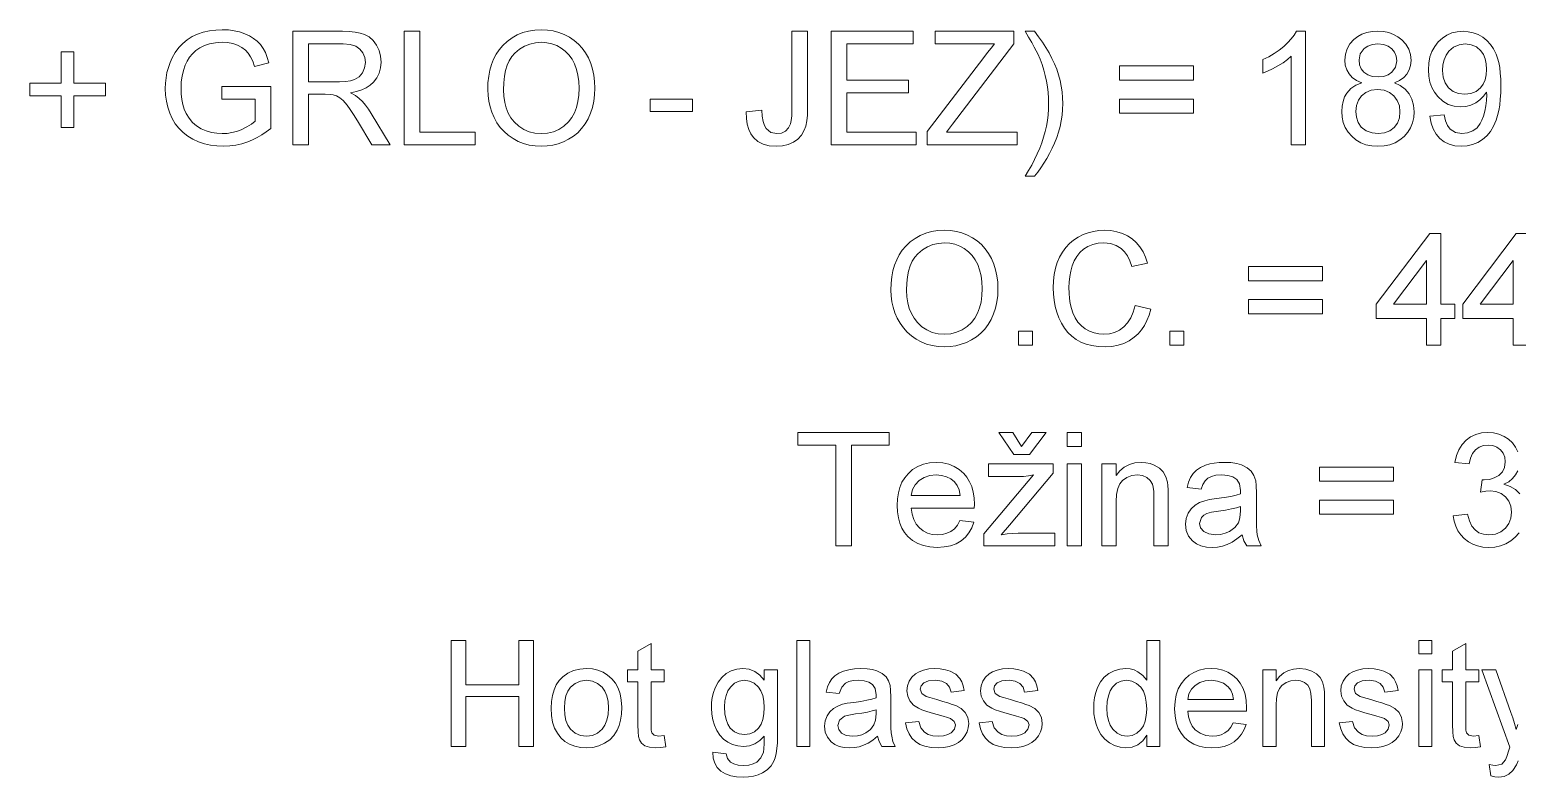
# Model space of a CAD drawing. Extents: x 0 to 297, y 0 to 420.
# Drawn here: x 202.3 to 261.3, y 45 to 74.7 of the extents above; entities that cross this region are included whole.
import ezdxf

# ---------------------------------------------------------------- set-up
doc = ezdxf.new("R2010")
doc.units = 0

msp = doc.modelspace()

# ---------------------------------------------------------------- linework, layer by layer
at = {"color": 7, "lineweight": 13}
for points in [[(209.891, 71.903), (209.891, 72.403), (211.828, 72.403), (211.828, 70.731), (211.65, 70.598), (211.47, 70.479), (211.288, 70.374), (211.104, 70.283), (210.917, 70.205), (210.681, 70.128), (210.441, 70.072), (210.199, 70.039), (209.954, 70.028), (209.692, 70.039), (209.439, 70.073), (209.197, 70.13), (208.964, 70.209), (208.741, 70.31), (208.534, 70.433), (208.348, 70.576), (208.183, 70.74), (208.04, 70.923), (207.918, 71.126), (207.818, 71.345), (207.741, 71.573), (207.685, 71.812), (207.652, 72.061), (207.641, 72.319), (207.648, 72.535), (207.671, 72.745), (207.71, 72.951), (207.763, 73.151), (207.832, 73.347), (207.916, 73.538), (208.036, 73.753), (208.176, 73.945), (208.335, 74.113), (208.513, 74.257), (208.711, 74.379), (208.925, 74.478), (209.151, 74.554), (209.39, 74.609), (209.641, 74.642), (209.905, 74.653), (210.144, 74.643), (210.372, 74.614), (210.588, 74.566), (210.792, 74.497), (210.979, 74.412), (211.146, 74.311), (211.29, 74.195), (211.414, 74.063), (211.519, 73.914), (211.612, 73.743), (211.69, 73.551), (211.756, 73.338), (211.182, 73.191), (211.109, 73.402), (211.026, 73.58), (210.932, 73.726), (210.819, 73.847), (210.677, 73.95), (210.506, 74.037), (210.315, 74.101), (210.11, 74.14), (209.893, 74.153), (209.635, 74.139), (209.402, 74.098), (209.193, 74.028), (209.009, 73.936), (208.851, 73.827), (208.717, 73.7), (208.605, 73.559), (208.512, 73.411), (208.435, 73.253), (208.361, 73.038), (208.308, 72.815), (208.276, 72.583), (208.266, 72.343), (208.274, 72.108), (208.298, 71.89), (208.339, 71.687), (208.397, 71.501), (208.471, 71.33), (208.585, 71.139), (208.723, 70.975), (208.884, 70.837), (209.068, 70.725), (209.268, 70.639), (209.473, 70.578), (209.684, 70.541), (209.901, 70.528), (210.092, 70.538), (210.28, 70.568), (210.466, 70.617), (210.65, 70.685), (210.873, 70.793), (211.058, 70.904), (211.203, 71.02), (211.203, 71.903)], [(212.703, 70.091), (212.703, 74.591), (214.669, 74.591), (214.94, 74.583), (215.176, 74.561), (215.378, 74.523), (215.545, 74.47), (215.731, 74.369), (215.891, 74.227), (216.024, 74.044), (216.123, 73.834), (216.183, 73.609), (216.203, 73.37), (216.185, 73.142), (216.129, 72.932), (216.036, 72.741), (215.906, 72.568), (215.775, 72.447), (215.617, 72.345), (215.434, 72.262), (215.224, 72.198), (214.989, 72.153), (215.19, 72.04), (215.336, 71.929), (215.46, 71.801), (215.581, 71.658), (215.697, 71.499), (215.81, 71.324), (216.559, 70.091), (215.839, 70.091), (215.268, 71.034), (215.112, 71.285), (214.974, 71.493), (214.857, 71.659), (214.704, 71.841), (214.567, 71.956), (214.438, 72.026), (214.307, 72.07), (214.179, 72.086), (213.989, 72.091), (213.328, 72.091), (213.328, 70.091)], [(217.121, 70.091), (217.121, 74.591), (217.746, 74.591), (217.746, 70.591), (219.934, 70.591), (219.934, 70.091)], [(220.434, 72.281), (220.443, 72.552), (220.471, 72.808), (220.517, 73.048), (220.582, 73.273), (220.666, 73.484), (220.768, 73.679), (220.888, 73.859), (221.028, 74.024), (221.205, 74.191), (221.396, 74.332), (221.601, 74.448), (221.82, 74.538), (222.053, 74.602), (222.3, 74.64), (222.561, 74.653), (222.803, 74.641), (223.034, 74.606), (223.256, 74.547), (223.468, 74.464), (223.671, 74.357), (223.859, 74.23), (224.029, 74.083), (224.179, 73.918), (224.311, 73.735), (224.424, 73.533), (224.518, 73.315), (224.59, 73.087), (224.642, 72.847), (224.673, 72.596), (224.684, 72.333), (224.673, 72.067), (224.64, 71.812), (224.585, 71.569), (224.509, 71.337), (224.411, 71.117), (224.292, 70.912), (224.156, 70.729), (224.001, 70.567), (223.829, 70.425), (223.638, 70.304), (223.434, 70.205), (223.225, 70.128), (223.009, 70.072), (222.787, 70.039), (222.559, 70.028), (222.313, 70.04), (222.078, 70.077), (221.853, 70.138), (221.639, 70.223), (221.436, 70.333), (221.248, 70.464), (221.079, 70.612), (220.93, 70.779), (220.799, 70.963), (220.688, 71.165), (220.596, 71.379), (220.525, 71.597), (220.474, 71.82), (220.444, 72.048)], [(230.684, 71.391), (231.309, 71.466), (231.326, 71.217), (231.361, 71.012), (231.412, 70.848), (231.479, 70.727), (231.661, 70.578), (231.901, 70.528), (232.086, 70.554), (232.244, 70.631), (232.365, 70.753), (232.442, 70.912), (232.472, 71.053), (232.49, 71.242), (232.496, 71.477), (232.496, 74.591), (233.121, 74.591), (233.121, 71.534), (233.113, 71.268), (233.087, 71.034), (233.045, 70.832), (232.986, 70.662), (232.879, 70.472), (232.737, 70.315), (232.56, 70.19), (232.354, 70.1), (232.126, 70.046), (231.875, 70.028), (231.6, 70.05), (231.36, 70.114), (231.153, 70.221), (230.981, 70.371), (230.87, 70.522), (230.785, 70.699), (230.726, 70.903), (230.692, 71.134)], [(234.059, 70.091), (234.059, 74.591), (237.309, 74.591), (237.309, 74.091), (234.684, 74.091), (234.684, 72.653), (237.121, 72.653), (237.121, 72.153), (234.684, 72.153), (234.684, 70.591), (237.434, 70.591), (237.434, 70.091)], [(237.871, 70.091), (237.871, 70.612), (240.112, 73.545), (240.264, 73.743), (240.403, 73.925), (240.53, 74.091), (238.184, 74.091), (238.184, 74.591), (241.309, 74.591), (241.309, 74.091), (238.868, 70.899), (238.633, 70.591), (241.434, 70.591), (241.434, 70.091)], [(242.121, 68.841), (241.746, 68.841), (241.885, 69.062), (242.012, 69.283), (242.129, 69.503), (242.234, 69.724), (242.329, 69.946), (242.412, 70.167), (242.484, 70.388), (242.545, 70.609), (242.595, 70.83), (242.634, 71.052), (242.661, 71.273), (242.678, 71.494), (242.684, 71.716), (242.678, 71.94), (242.662, 72.164), (242.635, 72.388), (242.597, 72.61), (242.549, 72.832), (242.49, 73.054), (242.421, 73.271), (242.341, 73.485), (242.251, 73.693), (242.192, 73.815), (242.112, 73.966), (242.011, 74.146), (241.889, 74.354), (241.746, 74.591), (242.121, 74.591), (242.285, 74.376), (242.436, 74.161), (242.575, 73.946), (242.7, 73.731), (242.814, 73.515), (242.914, 73.299), (243.002, 73.083), (243.076, 72.864), (243.138, 72.641), (243.185, 72.416), (243.219, 72.187), (243.239, 71.954), (243.246, 71.719), (243.239, 71.489), (243.219, 71.262), (243.186, 71.036), (243.139, 70.813), (243.079, 70.592), (243.005, 70.374), (242.918, 70.157), (242.821, 69.946), (242.719, 69.742), (242.611, 69.546), (242.497, 69.358), (242.377, 69.178), (242.252, 69.005)], [(252.871, 70.091), (252.309, 70.091), (252.309, 73.598), (252.159, 73.471), (251.981, 73.345), (251.776, 73.218), (251.564, 73.102), (251.366, 73.007), (251.184, 72.933), (251.184, 73.466), (251.412, 73.58), (251.626, 73.706), (251.825, 73.843), (252.009, 73.992), (252.173, 74.145), (252.31, 74.296), (252.423, 74.444), (252.509, 74.591), (252.871, 74.591)], [(255.109, 72.544), (254.9, 72.638), (254.73, 72.756), (254.6, 72.898), (254.507, 73.061), (254.452, 73.245), (254.434, 73.448), (254.456, 73.68), (254.523, 73.893), (254.634, 74.087), (254.79, 74.261), (254.942, 74.38), (255.113, 74.472), (255.302, 74.538), (255.511, 74.578), (255.738, 74.591), (255.967, 74.577), (256.177, 74.537), (256.368, 74.469), (256.541, 74.375), (256.696, 74.254), (256.854, 74.076), (256.968, 73.88), (257.036, 73.665), (257.059, 73.433), (257.04, 73.236), (256.986, 73.057), (256.895, 72.896), (256.767, 72.755), (256.602, 72.638), (256.398, 72.544), (256.634, 72.436), (256.829, 72.29), (256.983, 72.108), (257.094, 71.895), (257.161, 71.656), (257.184, 71.391), (257.168, 71.167), (257.12, 70.958), (257.041, 70.764), (256.93, 70.585), (256.788, 70.421), (256.619, 70.279), (256.431, 70.17), (256.223, 70.091), (255.994, 70.044), (255.746, 70.028), (255.498, 70.044), (255.27, 70.091), (255.061, 70.17), (254.873, 70.28), (254.705, 70.422), (254.562, 70.588), (254.451, 70.769), (254.372, 70.966), (254.324, 71.178), (254.309, 71.406), (254.322, 71.616), (254.361, 71.809), (254.426, 71.984), (254.517, 72.141), (254.675, 72.317), (254.872, 72.451)], [(257.809, 71.216), (258.371, 71.278), (258.426, 71.039), (258.507, 70.849), (258.614, 70.706), (258.818, 70.573), (259.073, 70.528), (259.302, 70.555), (259.509, 70.636), (259.681, 70.762), (259.805, 70.925), (259.869, 71.06), (259.929, 71.224), (259.983, 71.417), (260.027, 71.628), (260.053, 71.846), (260.061, 72.07), (260.059, 72.18), (259.939, 72.016), (259.794, 71.874), (259.623, 71.754), (259.435, 71.663), (259.235, 71.609), (259.026, 71.591), (258.768, 71.616), (258.531, 71.692), (258.314, 71.819), (258.118, 71.997), (257.984, 72.17), (257.88, 72.363), (257.805, 72.577), (257.761, 72.812), (257.746, 73.067), (257.762, 73.331), (257.809, 73.574), (257.887, 73.795), (257.997, 73.994), (258.138, 74.172), (258.303, 74.323), (258.484, 74.44), (258.68, 74.524), (258.893, 74.574), (259.121, 74.591), (259.33, 74.576), (259.529, 74.532), (259.72, 74.459), (259.901, 74.356), (260.067, 74.226), (260.211, 74.071), (260.335, 73.891), (260.437, 73.687), (260.494, 73.531), (260.539, 73.354), (260.575, 73.156), (260.601, 72.935), (260.616, 72.693), (260.621, 72.43), (260.616, 72.154), (260.601, 71.897), (260.575, 71.66), (260.54, 71.443), (260.494, 71.245), (260.438, 71.066), (260.335, 70.827), (260.21, 70.619), (260.063, 70.441), (259.893, 70.293), (259.704, 70.177), (259.5, 70.094), (259.28, 70.045), (259.045, 70.028), (258.799, 70.048), (258.576, 70.106), (258.377, 70.203), (258.202, 70.34), (258.055, 70.511), (257.94, 70.714), (257.858, 70.949)], [(203.516, 70.778), (203.516, 72.028), (202.266, 72.028), (202.266, 72.528), (203.516, 72.528), (203.516, 73.778), (204.016, 73.778), (204.016, 72.528), (205.266, 72.528), (205.266, 72.028), (204.016, 72.028), (204.016, 70.778)], [(213.328, 72.591), (214.554, 72.591), (214.794, 72.6), (214.994, 72.628), (215.153, 72.676), (215.336, 72.786), (215.47, 72.948), (215.551, 73.143), (215.578, 73.354), (215.554, 73.556), (215.483, 73.733), (215.365, 73.884), (215.196, 73.999), (214.972, 74.068), (214.692, 74.091), (213.328, 74.091)], [(221.059, 72.273), (221.07, 72.012), (221.106, 71.771), (221.165, 71.548), (221.248, 71.345), (221.355, 71.16), (221.485, 70.995), (221.665, 70.827), (221.861, 70.696), (222.075, 70.603), (222.307, 70.547), (222.556, 70.528), (222.808, 70.547), (223.043, 70.604), (223.259, 70.698), (223.456, 70.83), (223.635, 71), (223.764, 71.168), (223.87, 71.358), (223.953, 71.57), (224.011, 71.804), (224.047, 72.06), (224.059, 72.338), (224.047, 72.603), (224.013, 72.851), (223.957, 73.081), (223.877, 73.294), (223.776, 73.487), (223.654, 73.657), (223.511, 73.804), (223.348, 73.928), (223.168, 74.027), (222.977, 74.097), (222.776, 74.139), (222.564, 74.153), (222.325, 74.136), (222.099, 74.084), (221.887, 73.997), (221.688, 73.876), (221.503, 73.72), (221.385, 73.585), (221.285, 73.425), (221.204, 73.242), (221.14, 73.036), (221.095, 72.805), (221.068, 72.551)], [(254.996, 73.452), (255.018, 73.266), (255.083, 73.104), (255.191, 72.967), (255.34, 72.862), (255.527, 72.799), (255.752, 72.778), (255.972, 72.799), (256.156, 72.861), (256.303, 72.965), (256.448, 73.173), (256.496, 73.423), (256.474, 73.601), (256.408, 73.76), (256.297, 73.898), (256.147, 74.005), (255.963, 74.069), (255.746, 74.091), (255.527, 74.07), (255.343, 74.007), (255.194, 73.902), (255.045, 73.695)], [(260.059, 73.08), (260.044, 73.3), (260, 73.497), (259.927, 73.669), (259.825, 73.818), (259.652, 73.969), (259.447, 74.06), (259.209, 74.091), (258.962, 74.058), (258.746, 73.96), (258.562, 73.797), (258.451, 73.639), (258.372, 73.459), (258.324, 73.258), (258.309, 73.035), (258.335, 72.773), (258.415, 72.545), (258.548, 72.353), (258.727, 72.207), (258.942, 72.12), (259.194, 72.091), (259.431, 72.12), (259.638, 72.207), (259.815, 72.353), (259.922, 72.497), (259.998, 72.666), (260.043, 72.86)], [(248.434, 72.653), (245.496, 72.653), (245.496, 73.216), (248.434, 73.216)], [(254.871, 71.412), (254.894, 71.189), (254.962, 70.973), (255.087, 70.785), (255.28, 70.644), (255.511, 70.557), (255.751, 70.528), (256.004, 70.555), (256.217, 70.637), (256.391, 70.773), (256.519, 70.951), (256.595, 71.158), (256.621, 71.394), (256.595, 71.635), (256.515, 71.846), (256.383, 72.028), (256.205, 72.167), (255.988, 72.25), (255.732, 72.278), (255.483, 72.251), (255.272, 72.168), (255.1, 72.031), (254.973, 71.852), (254.896, 71.646)], [(226.871, 71.403), (226.871, 71.903), (228.559, 71.903), (228.559, 71.403)], [(248.434, 71.341), (245.496, 71.341), (245.496, 71.903), (248.434, 71.903)], [(236.424, 64.32), (236.433, 64.59), (236.461, 64.846), (236.507, 65.087), (236.572, 65.312), (236.656, 65.522), (236.758, 65.717), (236.879, 65.897), (237.018, 66.062), (237.195, 66.229), (237.386, 66.371), (237.591, 66.486), (237.81, 66.576), (238.043, 66.64), (238.29, 66.679), (238.552, 66.692), (238.793, 66.68), (239.025, 66.644), (239.246, 66.585), (239.459, 66.502), (239.661, 66.396), (239.849, 66.268), (240.019, 66.122), (240.169, 65.957), (240.301, 65.773), (240.414, 65.571), (240.508, 65.354), (240.58, 65.125), (240.632, 64.885), (240.663, 64.634), (240.674, 64.371), (240.663, 64.105), (240.63, 63.85), (240.576, 63.607), (240.499, 63.375), (240.401, 63.155), (240.283, 62.951), (240.146, 62.767), (239.992, 62.605), (239.819, 62.463), (239.628, 62.343), (239.425, 62.243), (239.215, 62.166), (238.999, 62.111), (238.777, 62.078), (238.549, 62.067), (238.303, 62.079), (238.068, 62.115), (237.843, 62.176), (237.63, 62.262), (237.427, 62.371), (237.239, 62.502), (237.07, 62.651), (236.92, 62.817), (236.79, 63.002), (236.678, 63.204), (236.587, 63.417), (236.515, 63.636), (236.464, 63.859), (236.434, 64.087)], [(246.111, 63.708), (246.736, 63.559), (246.667, 63.326), (246.582, 63.112), (246.481, 62.918), (246.363, 62.742), (246.23, 62.586), (246.08, 62.449), (245.882, 62.311), (245.667, 62.204), (245.436, 62.128), (245.187, 62.082), (244.922, 62.067), (244.649, 62.078), (244.397, 62.114), (244.166, 62.173), (243.957, 62.255), (243.769, 62.361), (243.6, 62.489), (243.448, 62.639), (243.313, 62.809), (243.194, 63.001), (243.093, 63.214), (243.01, 63.44), (242.945, 63.673), (242.898, 63.913), (242.871, 64.159), (242.861, 64.412), (242.872, 64.685), (242.903, 64.943), (242.954, 65.187), (243.027, 65.416), (243.12, 65.632), (243.232, 65.83), (243.361, 66.008), (243.508, 66.166), (243.673, 66.304), (243.854, 66.422), (244.049, 66.519), (244.251, 66.594), (244.461, 66.648), (244.678, 66.681), (244.903, 66.692), (245.154, 66.678), (245.389, 66.637), (245.607, 66.569), (245.809, 66.474), (245.995, 66.351), (246.161, 66.203), (246.306, 66.034), (246.429, 65.842), (246.531, 65.629), (246.611, 65.393), (245.986, 65.255), (245.906, 65.483), (245.809, 65.678), (245.696, 65.84), (245.566, 65.968), (245.366, 66.092), (245.135, 66.167), (244.873, 66.192), (244.643, 66.176), (244.432, 66.13), (244.241, 66.052), (244.07, 65.944), (243.921, 65.809), (243.796, 65.653), (243.695, 65.476), (243.617, 65.278), (243.56, 65.067), (243.519, 64.853), (243.494, 64.636), (243.486, 64.416), (243.493, 64.193), (243.512, 63.981), (243.543, 63.781), (243.588, 63.593), (243.645, 63.416), (243.735, 63.216), (243.848, 63.043), (243.982, 62.897), (244.138, 62.778), (244.309, 62.686), (244.487, 62.62), (244.671, 62.58), (244.863, 62.567), (245.091, 62.585), (245.301, 62.639), (245.492, 62.728), (245.666, 62.854), (245.817, 63.015), (245.942, 63.212), (246.04, 63.442)], [(237.049, 64.312), (237.061, 64.051), (237.096, 63.809), (237.155, 63.586), (237.238, 63.383), (237.345, 63.199), (237.476, 63.033), (237.655, 62.865), (237.852, 62.735), (238.066, 62.641), (238.297, 62.585), (238.546, 62.567), (238.799, 62.586), (239.033, 62.642), (239.249, 62.736), (239.446, 62.869), (239.625, 63.038), (239.754, 63.207), (239.86, 63.397), (239.943, 63.609), (240.002, 63.843), (240.037, 64.098), (240.049, 64.376), (240.037, 64.641), (240.003, 64.889), (239.947, 65.12), (239.868, 65.333), (239.767, 65.526), (239.645, 65.696), (239.502, 65.843), (239.338, 65.967), (239.158, 66.065), (238.968, 66.135), (238.767, 66.178), (238.555, 66.192), (238.315, 66.174), (238.089, 66.122), (237.877, 66.036), (237.678, 65.914), (237.494, 65.759), (237.376, 65.623), (237.276, 65.464), (237.194, 65.281), (237.13, 65.074), (237.085, 64.844), (237.058, 64.59)], [(257.674, 62.129), (257.674, 63.192), (255.674, 63.192), (255.674, 63.754), (257.799, 66.567), (258.236, 66.567), (258.236, 63.754), (258.799, 63.754), (258.799, 63.192), (258.236, 63.192), (258.236, 62.129)], [(261.111, 62.129), (261.111, 63.192), (259.111, 63.192), (259.111, 63.754), (261.236, 66.567), (261.674, 66.567), (261.674, 63.754), (262.236, 63.754), (262.236, 63.192), (261.674, 63.192), (261.674, 62.129)], [(253.549, 64.692), (250.611, 64.692), (250.611, 65.254), (253.549, 65.254)], [(257.674, 63.754), (257.674, 65.49), (256.362, 63.754)], [(261.111, 63.754), (261.111, 65.49), (259.8, 63.754)], [(253.549, 63.379), (250.611, 63.379), (250.611, 63.942), (253.549, 63.942)], [(241.486, 62.129), (241.486, 62.692), (242.049, 62.692), (242.049, 62.129)], [(247.486, 62.129), (247.486, 62.692), (248.049, 62.692), (248.049, 62.129)], [(234.236, 54.168), (234.236, 58.168), (232.736, 58.168), (232.736, 58.668), (236.361, 58.668), (236.361, 58.168), (234.861, 58.168), (234.861, 54.168)], [(241.611, 58.105), (242.018, 58.668), (242.58, 58.668), (241.924, 57.793), (241.299, 57.793), (240.705, 58.668), (241.268, 58.668)], [(243.424, 58.105), (243.424, 58.668), (243.986, 58.668), (243.986, 58.105)], [(239.167, 55.168), (239.719, 55.105), (239.635, 54.881), (239.522, 54.683), (239.38, 54.512), (239.208, 54.367), (239.009, 54.253), (238.784, 54.171), (238.533, 54.122), (238.257, 54.105), (237.977, 54.123), (237.722, 54.175), (237.491, 54.262), (237.284, 54.385), (237.101, 54.542), (236.97, 54.697), (236.864, 54.872), (236.781, 55.066), (236.721, 55.279), (236.686, 55.513), (236.674, 55.765), (236.686, 56.027), (236.722, 56.268), (236.782, 56.489), (236.866, 56.689), (236.974, 56.87), (237.105, 57.03), (237.288, 57.192), (237.492, 57.318), (237.716, 57.408), (237.96, 57.462), (238.226, 57.48), (238.482, 57.463), (238.719, 57.41), (238.937, 57.323), (239.135, 57.2), (239.314, 57.043), (239.443, 56.887), (239.549, 56.711), (239.631, 56.516), (239.689, 56.301), (239.725, 56.067), (239.736, 55.812), (239.733, 55.668), (237.236, 55.668), (237.268, 55.425), (237.332, 55.213), (237.427, 55.031), (237.554, 54.879), (237.706, 54.759), (237.875, 54.674), (238.063, 54.622), (238.268, 54.605), (238.469, 54.62), (238.65, 54.665), (238.81, 54.739), (238.95, 54.847), (239.069, 54.989)], [(240.111, 54.168), (240.111, 54.638), (242.087, 56.98), (241.88, 56.945), (241.69, 56.925), (241.517, 56.918), (240.299, 56.918), (240.299, 57.418), (242.861, 57.418), (242.861, 57.046), (241.126, 54.988), (240.803, 54.605), (241.036, 54.64), (241.26, 54.661), (241.474, 54.668), (242.924, 54.668), (242.924, 54.168)], [(243.424, 54.168), (243.424, 57.418), (243.986, 57.418), (243.986, 54.168)], [(244.799, 54.168), (244.799, 57.418), (245.361, 57.418), (245.361, 56.957), (245.511, 57.145), (245.686, 57.292), (245.885, 57.396), (246.108, 57.459), (246.355, 57.48), (246.539, 57.468), (246.712, 57.433), (246.875, 57.375), (247.082, 57.253), (247.23, 57.099), (247.33, 56.912), (247.394, 56.693), (247.411, 56.566), (247.421, 56.388), (247.424, 56.16), (247.424, 54.168), (246.861, 54.168), (246.861, 56.122), (246.854, 56.325), (246.833, 56.49), (246.799, 56.619), (246.712, 56.767), (246.577, 56.882), (246.403, 56.956), (246.202, 56.98), (245.984, 56.956), (245.787, 56.882), (245.61, 56.759), (245.501, 56.624), (245.424, 56.44), (245.377, 56.205), (245.361, 55.922), (245.361, 54.168)], [(250.361, 54.605), (250.155, 54.44), (249.958, 54.311), (249.77, 54.218), (249.584, 54.155), (249.388, 54.118), (249.184, 54.105), (248.94, 54.121), (248.727, 54.17), (248.543, 54.252), (248.389, 54.365), (248.235, 54.555), (248.142, 54.777), (248.111, 55.031), (248.138, 55.258), (248.216, 55.465), (248.337, 55.641), (248.491, 55.779), (248.672, 55.884), (248.874, 55.96), (249.07, 56.001), (249.347, 56.042), (249.648, 56.083), (249.906, 56.128), (250.122, 56.177), (250.296, 56.23), (250.299, 56.364), (250.261, 56.631), (250.149, 56.806), (249.993, 56.903), (249.793, 56.961), (249.549, 56.98), (249.322, 56.966), (249.138, 56.925), (248.998, 56.856), (248.891, 56.752), (248.803, 56.606), (248.736, 56.418), (248.174, 56.48), (248.234, 56.696), (248.315, 56.882), (248.418, 57.038), (248.548, 57.169), (248.712, 57.278), (248.909, 57.365), (249.076, 57.416), (249.256, 57.451), (249.449, 57.473), (249.654, 57.48), (249.917, 57.469), (250.144, 57.436), (250.337, 57.381), (250.565, 57.269), (250.723, 57.131), (250.828, 56.961), (250.896, 56.752), (250.917, 56.557), (250.924, 56.259), (250.924, 55.561), (250.926, 55.227), (250.933, 54.957), (250.945, 54.749), (250.961, 54.604), (251.018, 54.381), (251.111, 54.168), (250.549, 54.168), (250.429, 54.371)], [(256.361, 56.73), (253.424, 56.73), (253.424, 57.293), (256.361, 57.293)], [(237.236, 56.168), (239.174, 56.168), (239.132, 56.386), (239.057, 56.564), (238.951, 56.703), (238.8, 56.824), (238.629, 56.911), (238.436, 56.963), (238.223, 56.98), (237.967, 56.956), (237.74, 56.882), (237.542, 56.759), (237.385, 56.595), (237.283, 56.398)], [(250.299, 55.73), (250.135, 55.678), (249.935, 55.63), (249.699, 55.586), (249.426, 55.547), (249.144, 55.5), (248.959, 55.449), (248.838, 55.382), (248.748, 55.291), (248.674, 55.059), (248.714, 54.881), (248.835, 54.735), (249.034, 54.638), (249.309, 54.605), (249.507, 54.62), (249.69, 54.664), (249.857, 54.738), (250.066, 54.891), (250.21, 55.081), (250.274, 55.28), (250.296, 55.555)], [(256.361, 55.418), (253.424, 55.418), (253.424, 55.98), (256.361, 55.98)], [(218.98, 46.206), (218.98, 50.406), (219.563, 50.406), (219.563, 48.656), (221.663, 48.656), (221.663, 50.406), (222.247, 50.406), (222.247, 46.206), (221.663, 46.206), (221.663, 48.189), (219.563, 48.189), (219.563, 46.206)], [(227.438, 46.645), (227.497, 46.192), (227.29, 46.159), (227.106, 46.148), (226.856, 46.17), (226.67, 46.235), (226.538, 46.336), (226.452, 46.464), (226.416, 46.593), (226.395, 46.791), (226.388, 47.059), (226.388, 48.773), (225.98, 48.773), (225.98, 49.239), (226.388, 49.239), (226.388, 49.989), (226.913, 50.296), (226.913, 49.239), (227.438, 49.239), (227.438, 48.773), (226.913, 48.773), (226.913, 47.027), (226.92, 46.85), (226.941, 46.749), (227.03, 46.651), (227.209, 46.614)], [(232.688, 46.206), (232.688, 50.406), (233.213, 50.406), (233.213, 46.206)], [(246.572, 46.206), (246.572, 46.646), (246.414, 46.428), (246.224, 46.272), (246, 46.179), (245.744, 46.148), (245.515, 46.17), (245.298, 46.236), (245.094, 46.346), (244.911, 46.496), (244.758, 46.681), (244.635, 46.901), (244.563, 47.086), (244.512, 47.284), (244.482, 47.495), (244.472, 47.72), (244.481, 47.94), (244.509, 48.15), (244.556, 48.35), (244.621, 48.539), (244.738, 48.764), (244.888, 48.952), (245.071, 49.102), (245.279, 49.211), (245.503, 49.276), (245.742, 49.298), (245.917, 49.284), (246.078, 49.241), (246.226, 49.171), (246.419, 49.024), (246.572, 48.84), (246.572, 50.406), (247.097, 50.406), (247.097, 46.206)], [(257.363, 49.881), (257.363, 50.406), (257.888, 50.406), (257.888, 49.881)], [(259.755, 46.645), (259.813, 46.192), (259.607, 46.159), (259.423, 46.148), (259.173, 46.17), (258.987, 46.235), (258.854, 46.336), (258.768, 46.464), (258.733, 46.593), (258.712, 46.791), (258.705, 47.059), (258.705, 48.773), (258.297, 48.773), (258.297, 49.239), (258.705, 49.239), (258.705, 49.989), (259.23, 50.296), (259.23, 49.239), (259.755, 49.239), (259.755, 48.773), (259.23, 48.773), (259.23, 47.027), (259.237, 46.85), (259.257, 46.749), (259.347, 46.651), (259.526, 46.614)], [(222.947, 47.723), (222.959, 47.99), (222.998, 48.232), (223.062, 48.451), (223.152, 48.646), (223.267, 48.817), (223.408, 48.963), (223.611, 49.11), (223.836, 49.214), (224.081, 49.277), (224.348, 49.298), (224.586, 49.281), (224.805, 49.233), (225.007, 49.151), (225.19, 49.037), (225.356, 48.89), (225.496, 48.715), (225.606, 48.515), (225.684, 48.29), (225.731, 48.04), (225.747, 47.766), (225.736, 47.49), (225.703, 47.245), (225.649, 47.032), (225.573, 46.85), (225.44, 46.644), (225.273, 46.472), (225.07, 46.332), (224.843, 46.23), (224.602, 46.168), (224.348, 46.148), (224.107, 46.164), (223.885, 46.213), (223.682, 46.294), (223.498, 46.407), (223.333, 46.553), (223.194, 46.73), (223.086, 46.935), (223.008, 47.169), (222.962, 47.432)], [(229.363, 45.973), (229.888, 45.914), (229.946, 45.72), (230.059, 45.586), (230.199, 45.509), (230.37, 45.463), (230.571, 45.448), (230.786, 45.463), (230.966, 45.509), (231.111, 45.586), (231.27, 45.753), (231.368, 45.975), (231.39, 46.113), (231.402, 46.327), (231.405, 46.614), (231.23, 46.436), (231.035, 46.308), (230.82, 46.232), (230.585, 46.206), (230.351, 46.224), (230.14, 46.278), (229.951, 46.368), (229.784, 46.494), (229.639, 46.656), (229.519, 46.843), (229.425, 47.044), (229.358, 47.26), (229.318, 47.49), (229.305, 47.735), (229.314, 47.947), (229.342, 48.151), (229.389, 48.346), (229.455, 48.533), (229.57, 48.759), (229.715, 48.947), (229.89, 49.099), (230.091, 49.209), (230.314, 49.276), (230.559, 49.298), (230.804, 49.269), (231.027, 49.181), (231.227, 49.035), (231.405, 48.831), (231.405, 49.239), (231.93, 49.239), (231.93, 46.621), (231.924, 46.354), (231.907, 46.121), (231.878, 45.921), (231.838, 45.753), (231.786, 45.619), (231.671, 45.436), (231.519, 45.28), (231.33, 45.152), (231.165, 45.077), (230.981, 45.024), (230.78, 44.992), (230.561, 44.981), (230.303, 44.997), (230.071, 45.043), (229.865, 45.12), (229.685, 45.228), (229.54, 45.367), (229.438, 45.538), (229.379, 45.74)], [(235.897, 46.614), (235.704, 46.46), (235.52, 46.34), (235.345, 46.253), (235.171, 46.195), (234.988, 46.159), (234.797, 46.148), (234.57, 46.163), (234.371, 46.208), (234.199, 46.284), (234.056, 46.391), (233.912, 46.568), (233.825, 46.775), (233.797, 47.012), (233.821, 47.224), (233.895, 47.417), (234.008, 47.582), (234.151, 47.71), (234.32, 47.808), (234.508, 47.879), (234.692, 47.917), (234.95, 47.955), (235.23, 47.994), (235.472, 48.036), (235.673, 48.082), (235.835, 48.131), (235.838, 48.256), (235.803, 48.505), (235.699, 48.669), (235.553, 48.759), (235.366, 48.813), (235.138, 48.831), (234.926, 48.818), (234.755, 48.78), (234.625, 48.715), (234.481, 48.555), (234.38, 48.306), (233.855, 48.364), (233.911, 48.566), (233.987, 48.739), (234.083, 48.885), (234.204, 49.007), (234.357, 49.109), (234.541, 49.191), (234.752, 49.25), (234.984, 49.286), (235.237, 49.298), (235.482, 49.287), (235.694, 49.257), (235.874, 49.205), (236.086, 49.101), (236.234, 48.972), (236.332, 48.814), (236.396, 48.618), (236.415, 48.436), (236.422, 48.158), (236.422, 47.507), (236.424, 47.195), (236.43, 46.942), (236.441, 46.748), (236.457, 46.613), (236.509, 46.405), (236.597, 46.206), (236.072, 46.206), (235.96, 46.396)], [(237.005, 47.139), (237.53, 47.198), (237.609, 46.948), (237.765, 46.765), (237.91, 46.681), (238.089, 46.631), (238.303, 46.614), (238.515, 46.629), (238.687, 46.673), (238.82, 46.747), (238.946, 46.891), (238.988, 47.058), (238.939, 47.201), (238.793, 47.31), (238.674, 47.356), (238.499, 47.409), (238.267, 47.47), (238.024, 47.54), (237.818, 47.604), (237.649, 47.664), (237.518, 47.719), (237.322, 47.844), (237.179, 48.009), (237.092, 48.204), (237.063, 48.418), (237.086, 48.615), (237.154, 48.796), (237.262, 48.956), (237.402, 49.085), (237.541, 49.167), (237.723, 49.236), (237.934, 49.282), (238.159, 49.298), (238.383, 49.286), (238.588, 49.251), (238.774, 49.192), (239.004, 49.068), (239.165, 48.906), (239.24, 48.772), (239.298, 48.611), (239.338, 48.423), (238.813, 48.364), (238.751, 48.56), (238.629, 48.708), (238.445, 48.8), (238.198, 48.831), (237.916, 48.804), (237.729, 48.724), (237.623, 48.608), (237.588, 48.474), (237.647, 48.31), (237.83, 48.185), (237.971, 48.142), (238.251, 48.065), (238.488, 47.995), (238.691, 47.931), (238.861, 47.875), (238.998, 47.825), (239.213, 47.711), (239.376, 47.554), (239.479, 47.354), (239.513, 47.112), (239.497, 46.943), (239.447, 46.781), (239.364, 46.625), (239.249, 46.485), (239.106, 46.367), (238.933, 46.273), (238.737, 46.203), (238.525, 46.162), (238.296, 46.148), (238.02, 46.163), (237.778, 46.21), (237.571, 46.288), (237.399, 46.398), (237.259, 46.538), (237.146, 46.708), (237.062, 46.909)], [(239.922, 47.139), (240.447, 47.198), (240.526, 46.948), (240.681, 46.765), (240.827, 46.681), (241.006, 46.631), (241.219, 46.614), (241.432, 46.629), (241.604, 46.673), (241.736, 46.747), (241.863, 46.891), (241.905, 47.058), (241.856, 47.201), (241.71, 47.31), (241.591, 47.356), (241.415, 47.409), (241.184, 47.47), (240.94, 47.54), (240.734, 47.604), (240.566, 47.664), (240.435, 47.719), (240.238, 47.844), (240.096, 48.009), (240.009, 48.204), (239.98, 48.418), (240.003, 48.615), (240.071, 48.796), (240.179, 48.956), (240.319, 49.085), (240.458, 49.167), (240.64, 49.236), (240.85, 49.282), (241.075, 49.298), (241.299, 49.286), (241.504, 49.251), (241.69, 49.192), (241.92, 49.068), (242.081, 48.906), (242.157, 48.772), (242.215, 48.611), (242.255, 48.423), (241.73, 48.364), (241.668, 48.56), (241.546, 48.708), (241.362, 48.8), (241.115, 48.831), (240.833, 48.804), (240.645, 48.724), (240.54, 48.608), (240.505, 48.474), (240.563, 48.31), (240.746, 48.185), (240.887, 48.142), (241.167, 48.065), (241.404, 47.995), (241.608, 47.931), (241.778, 47.875), (241.915, 47.825), (242.13, 47.711), (242.293, 47.554), (242.396, 47.354), (242.43, 47.112), (242.413, 46.943), (242.363, 46.781), (242.28, 46.625), (242.166, 46.485), (242.023, 46.367), (241.85, 46.273), (241.654, 46.203), (241.442, 46.162), (241.213, 46.148), (240.936, 46.163), (240.694, 46.21), (240.488, 46.288), (240.316, 46.398), (240.175, 46.538), (240.063, 46.708), (239.978, 46.909)], [(250.007, 47.139), (250.522, 47.081), (250.444, 46.872), (250.338, 46.687), (250.206, 46.527), (250.046, 46.392), (249.86, 46.285), (249.65, 46.209), (249.416, 46.163), (249.157, 46.148), (248.897, 46.164), (248.658, 46.213), (248.443, 46.294), (248.249, 46.409), (248.079, 46.555), (247.935, 46.731), (247.823, 46.933), (247.744, 47.162), (247.696, 47.416), (247.68, 47.697), (247.696, 47.988), (247.744, 48.251), (247.825, 48.487), (247.938, 48.696), (248.083, 48.878), (248.253, 49.029), (248.443, 49.146), (248.652, 49.231), (248.881, 49.281), (249.128, 49.298), (249.368, 49.281), (249.589, 49.232), (249.792, 49.151), (249.977, 49.036), (250.144, 48.889), (250.286, 48.713), (250.396, 48.51), (250.475, 48.28), (250.522, 48.024), (250.538, 47.741), (250.535, 47.606), (248.205, 47.606), (248.235, 47.38), (248.294, 47.182), (248.383, 47.012), (248.502, 46.87), (248.694, 46.728), (248.916, 46.643), (249.167, 46.614), (249.356, 46.628), (249.525, 46.67), (249.674, 46.74), (249.804, 46.84), (249.915, 46.973)], [(251.18, 46.206), (251.18, 49.239), (251.705, 49.239), (251.705, 48.809), (251.845, 48.985), (252.008, 49.122), (252.193, 49.22), (252.402, 49.278), (252.633, 49.298), (252.886, 49.273), (253.118, 49.199), (253.311, 49.086), (253.449, 48.942), (253.542, 48.768), (253.603, 48.563), (253.623, 48.368), (253.63, 48.065), (253.63, 46.206), (253.105, 46.206), (253.105, 48.03), (253.09, 48.301), (253.047, 48.494), (252.966, 48.632), (252.839, 48.739), (252.677, 48.808), (252.49, 48.831), (252.286, 48.808), (252.102, 48.74), (251.937, 48.625), (251.836, 48.499), (251.763, 48.327), (251.719, 48.108), (251.705, 47.843), (251.705, 46.206)], [(254.213, 47.139), (254.738, 47.198), (254.818, 46.948), (254.973, 46.765), (255.118, 46.681), (255.298, 46.631), (255.511, 46.614), (255.723, 46.629), (255.896, 46.673), (256.028, 46.747), (256.154, 46.891), (256.197, 47.058), (256.148, 47.201), (256.001, 47.31), (255.882, 47.356), (255.707, 47.409), (255.476, 47.47), (255.232, 47.54), (255.026, 47.604), (254.858, 47.664), (254.727, 47.719), (254.53, 47.844), (254.387, 48.009), (254.3, 48.204), (254.272, 48.418), (254.294, 48.615), (254.363, 48.796), (254.47, 48.956), (254.611, 49.085), (254.75, 49.167), (254.931, 49.236), (255.142, 49.282), (255.367, 49.298), (255.591, 49.286), (255.796, 49.251), (255.982, 49.192), (256.212, 49.068), (256.373, 48.906), (256.448, 48.772), (256.506, 48.611), (256.547, 48.423), (256.022, 48.364), (255.96, 48.56), (255.837, 48.708), (255.654, 48.8), (255.406, 48.831), (255.124, 48.804), (254.937, 48.724), (254.832, 48.608), (254.797, 48.474), (254.855, 48.31), (255.038, 48.185), (255.179, 48.142), (255.459, 48.065), (255.696, 47.995), (255.899, 47.931), (256.07, 47.875), (256.207, 47.825), (256.421, 47.711), (256.584, 47.554), (256.687, 47.354), (256.722, 47.112), (256.705, 46.943), (256.655, 46.781), (256.572, 46.625), (256.458, 46.485), (256.314, 46.367), (256.141, 46.273), (255.946, 46.203), (255.733, 46.162), (255.505, 46.148), (255.228, 46.163), (254.986, 46.21), (254.779, 46.288), (254.607, 46.398), (254.467, 46.538), (254.355, 46.708), (254.27, 46.909)], [(257.363, 46.206), (257.363, 49.239), (257.888, 49.239), (257.888, 46.206)], [(223.472, 47.724), (223.487, 47.463), (223.534, 47.238), (223.612, 47.047), (223.721, 46.891), (223.901, 46.737), (224.111, 46.645), (224.348, 46.614), (224.584, 46.645), (224.792, 46.738), (224.972, 46.892), (225.081, 47.05), (225.159, 47.243), (225.206, 47.473), (225.222, 47.74), (225.206, 47.993), (225.159, 48.213), (225.081, 48.4), (224.971, 48.554), (224.79, 48.708), (224.583, 48.8), (224.348, 48.831), (224.111, 48.801), (223.901, 48.709), (223.721, 48.556), (223.612, 48.401), (223.534, 48.21), (223.487, 47.985)], [(229.83, 47.771), (229.844, 47.504), (229.886, 47.276), (229.956, 47.087), (230.054, 46.936), (230.216, 46.79), (230.404, 46.702), (230.616, 46.673), (230.828, 46.702), (231.015, 46.789), (231.178, 46.934), (231.277, 47.084), (231.348, 47.27), (231.391, 47.494), (231.405, 47.755), (231.39, 48.005), (231.346, 48.223), (231.273, 48.408), (231.171, 48.56), (231.005, 48.711), (230.817, 48.801), (230.608, 48.831), (230.403, 48.801), (230.219, 48.712), (230.057, 48.564), (229.958, 48.414), (229.887, 48.232), (229.844, 48.018)], [(244.997, 47.722), (245.011, 47.461), (245.056, 47.235), (245.13, 47.045), (245.234, 46.89), (245.401, 46.737), (245.587, 46.645), (245.792, 46.614), (245.998, 46.644), (246.182, 46.731), (246.345, 46.877), (246.444, 47.026), (246.515, 47.21), (246.557, 47.428), (246.572, 47.681), (246.557, 47.958), (246.514, 48.196), (246.441, 48.394), (246.34, 48.553), (246.174, 48.708), (245.984, 48.8), (245.77, 48.831), (245.562, 48.801), (245.378, 48.712), (245.218, 48.564), (245.121, 48.411), (245.052, 48.22), (245.01, 47.99)], [(248.205, 48.073), (250.013, 48.073), (249.974, 48.277), (249.905, 48.443), (249.805, 48.572), (249.614, 48.716), (249.387, 48.802), (249.125, 48.831), (248.887, 48.808), (248.675, 48.739), (248.49, 48.625), (248.344, 48.472), (248.249, 48.288)], [(235.838, 47.664), (235.685, 47.616), (235.499, 47.571), (235.278, 47.53), (235.023, 47.493), (234.76, 47.45), (234.588, 47.402), (234.391, 47.254), (234.322, 47.038), (234.359, 46.872), (234.472, 46.736), (234.658, 46.645), (234.914, 46.614), (235.099, 46.628), (235.27, 46.67), (235.426, 46.739), (235.621, 46.881), (235.755, 47.058), (235.815, 47.244), (235.835, 47.501)]]:
    msp.add_lwpolyline(points, close=True, dxfattribs=at)
for points in [[(261.343, 54.683), (261.192, 54.513), (261.015, 54.366), (260.821, 54.252), (260.609, 54.17), (260.379, 54.121), (260.132, 54.105), (259.908, 54.119), (259.701, 54.161), (259.509, 54.23), (259.332, 54.328), (259.172, 54.453), (259.032, 54.601), (258.919, 54.765), (258.832, 54.945), (258.771, 55.142), (258.736, 55.355), (259.299, 55.418), (259.373, 55.157), (259.472, 54.949), (259.597, 54.796), (259.75, 54.69), (259.935, 54.626), (260.151, 54.605), (260.406, 54.634), (260.624, 54.721), (260.805, 54.865), (260.94, 55.053), (261.022, 55.267), (261.049, 55.509), (261.022, 55.739), (260.942, 55.941), (260.808, 56.114), (260.633, 56.247), (260.429, 56.327), (260.196, 56.353), (260.026, 56.338), (259.818, 56.293), (259.878, 56.793), (259.963, 56.786), (260.17, 56.805), (260.363, 56.864), (260.541, 56.961), (260.684, 57.099), (260.77, 57.279), (260.799, 57.501), (260.778, 57.682), (260.714, 57.841), (260.608, 57.978), (260.468, 58.083), (260.304, 58.147), (260.115, 58.168), (259.927, 58.147), (259.761, 58.084), (259.617, 57.98), (259.5, 57.834), (259.415, 57.647), (259.361, 57.418), (258.799, 57.48), (258.863, 57.747), (258.958, 57.982), (259.084, 58.185), (259.241, 58.357), (259.423, 58.493), (259.627, 58.59), (259.852, 58.648), (260.098, 58.668), (260.327, 58.65), (260.544, 58.598), (260.748, 58.511), (260.931, 58.395), (261.083, 58.252), (261.204, 58.085), (261.291, 57.901)], [(261.292, 57.149), (261.206, 56.986), (261.085, 56.838), (260.932, 56.713), (260.745, 56.609), (260.991, 56.526), (261.202, 56.399), (261.376, 56.229)], [(261.315, 45.628), (261.241, 45.469), (261.101, 45.25), (260.941, 45.099), (260.756, 45.01), (260.538, 44.981), (260.388, 44.996), (260.222, 45.039), (260.163, 45.493), (260.301, 45.459), (260.419, 45.448), (260.657, 45.505), (260.804, 45.667), (260.859, 45.802), (260.94, 46.052), (260.98, 46.179), (259.872, 49.239), (260.427, 49.239), (261.02, 47.554), (261.094, 47.337), (261.163, 47.112), (261.227, 46.88), (261.297, 47.071)]]:
    msp.add_lwpolyline(points, dxfattribs=at)

doc.saveas('drawing.dxf')
